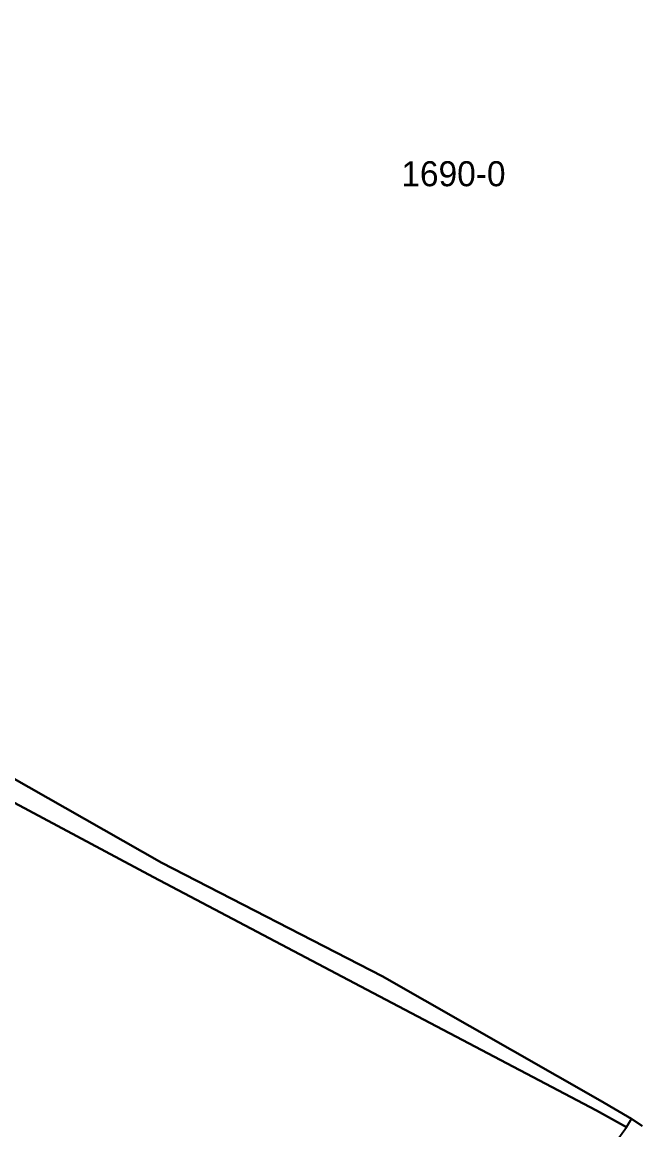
# Model space of a CAD drawing. Header units: centimetres. Extents: x 85226 to 578505, y -13061 to 170378.
# Drawn here: x 454676 to 466953, y 125586 to 147717 of the extents above; entities that cross this region are included whole.
import ezdxf
from ezdxf.enums import TextEntityAlignment as Align

# ---------------------------------------------------------------- set-up
doc = ezdxf.new("R2010")
doc.units = ezdxf.units.CM
doc.layers.add('OBILIQ_A10_PAR_PARCEL_TXT', color=7, linetype='Continuous')
doc.layers.add('OBILIQ_PAR_PARCELGEOM_ILI', color=7, linetype='Continuous')

msp = doc.modelspace()

# ---------------------------------------------------------------- linework, layer by layer
at = {"layer": 'OBILIQ_PAR_PARCELGEOM_ILI', "color": 7, "linetype": 'Continuous'}
for points in [[(469249.163, 169848.434), (465991.363, 166110.634), (463971.463, 163758.334), (462696.663, 162262.034), (459463.463, 158419.534), (456199.663, 154681.834), (453034.163, 150968.734), (449757.963, 147095.434), (443359.463, 139447.434), (444687.263, 138225.634), (446870.363, 136751.234), (448826.763, 135673.734), (453255.563, 133309.034), (457463.263, 130921.534), (461863.763, 128653.234), (466218.863, 126175.034), (466844.763, 125806.634), (467060.863, 125666.734)], [(463857.463, 121624.734), (466743.063, 125641.334), (466147.863, 125971.434), (461678.063, 128322.134), (457298.063, 130634.234), (452885.963, 132991.234), (448403.163, 135271.234), (446733.463, 136485.034), (444460.063, 137994.234), (441242.163, 134198.734), (438018.063, 130531.734), (436001.363, 128052.834), (434292.863, 125817.934), (432577.963, 123762.834)], [(452885.963, 132991.234), (457298.063, 130634.234), (461678.063, 128322.134), (466147.863, 125971.434), (466743.063, 125641.334), (466844.763, 125806.634), (466218.863, 126175.034), (461863.763, 128653.234), (457463.263, 130921.534), (453255.563, 133309.034)]]:
    msp.add_lwpolyline(points, dxfattribs=at)

# ---------------------------------------------------------------- texts
at = {"layer": 'OBILIQ_A10_PAR_PARCEL_TXT', "color": 7}
msp.add_text('1690-0', height=500, dxfattribs=at).set_placement((463289.463, 144688.734), align=Align.MIDDLE_CENTER)

doc.saveas('drawing.dxf')
